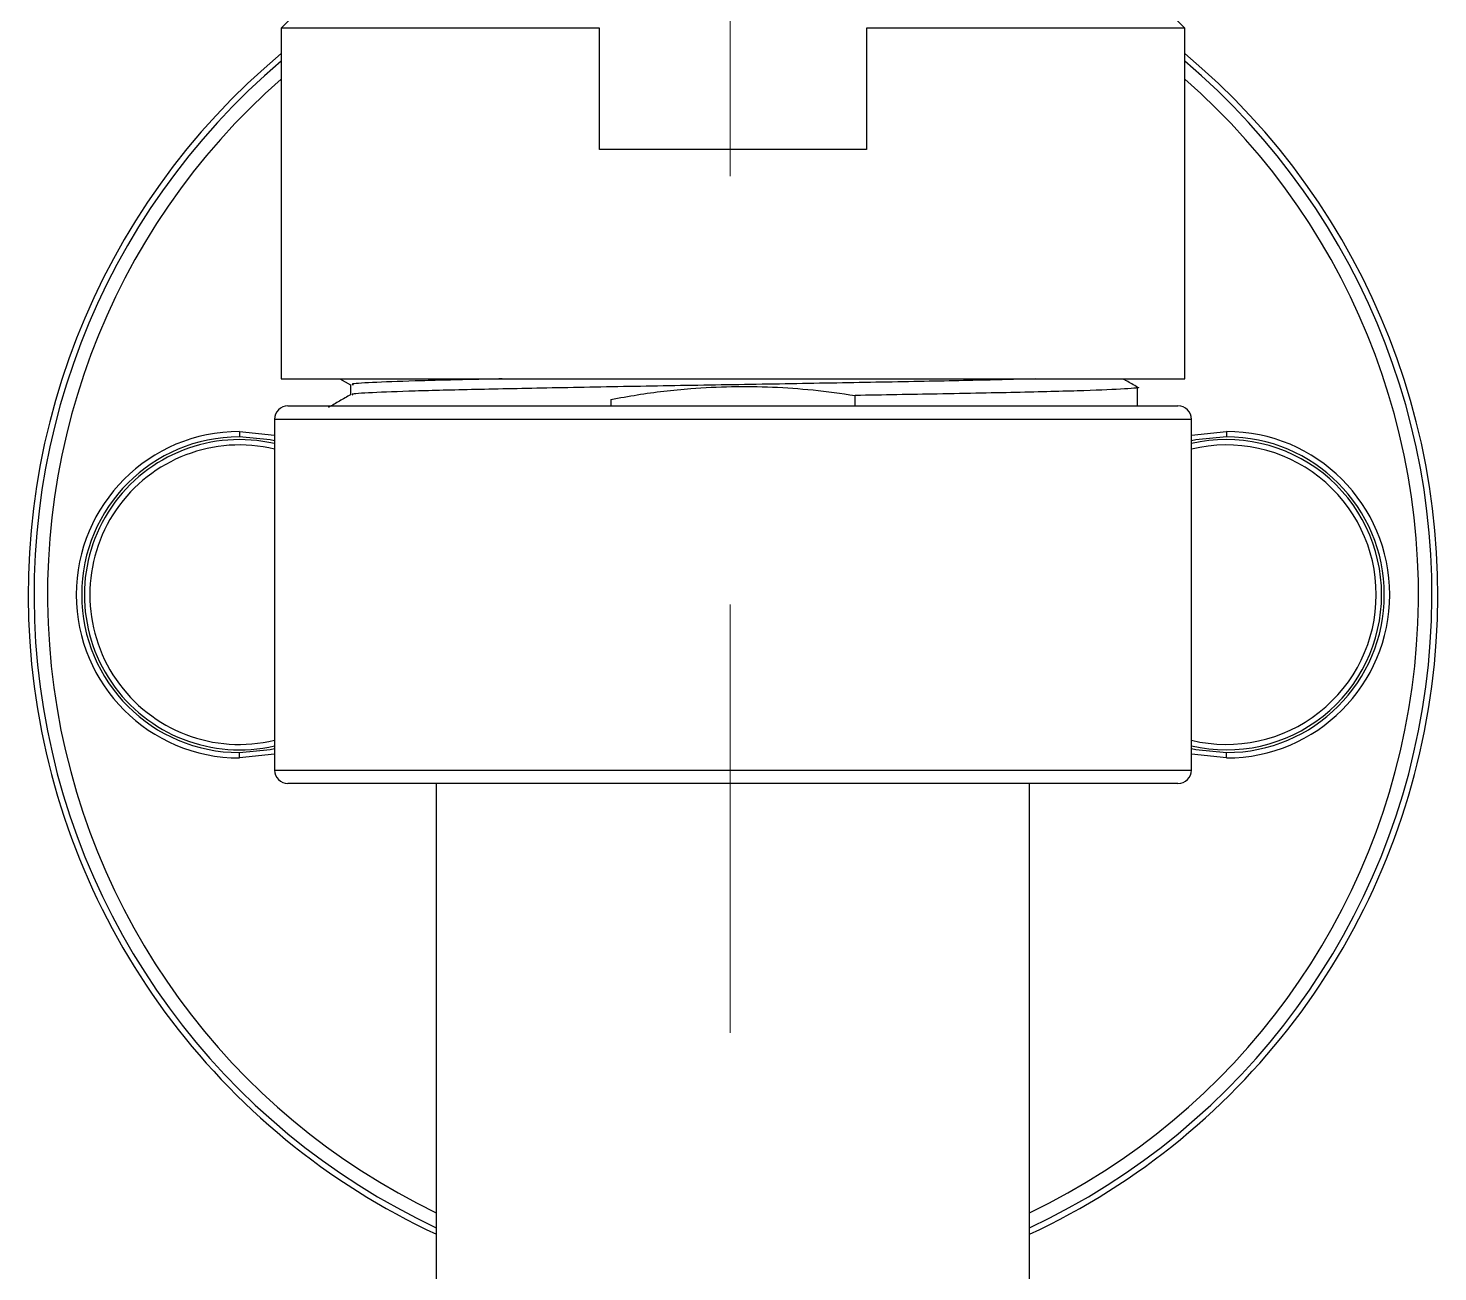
# Model space of a CAD drawing. Extents: x -2463 to 697, y 0 to 2315.
# Drawn here: x -1715.3 to -1663, y 1285.1 to 1331.2 of the extents above; entities that cross this region are included whole.
import ezdxf

# ---------------------------------------------------------------- set-up
doc = ezdxf.new("R2010")
doc.units = 0
doc.header["$LTSCALE"] = 10
doc.header["$MEASUREMENT"] = 0
doc.linetypes.add('CENTER2', pattern=[28.575, 19.05, -3.175, 3.175, -3.175])
doc.layers.get('0').update_dxf_attribs({"linetype": 'CONTINUOUS'})
doc.layers.add('Cneter', color=1, linetype='CENTER2', lineweight=13)

msp = doc.modelspace()

# ---------------------------------------------------------------- linework, layer by layer
at = {"color": 7, "linetype": 'Continuous', "lineweight": 25}
for p, q in [((-1704.374, 1332.713), (-1705.874, 1331.213)), ((-1672.374, 1331.213), (-1673.874, 1332.713)), ((-1705.874, 1331.213), (-1705.874, 1318.213)), ((-1694.08, 1331.213), (-1705.874, 1331.213)), ((-1694.08, 1326.713), (-1694.08, 1331.213)), ((-1684.168, 1331.213), (-1684.168, 1326.713)), ((-1672.374, 1331.213), (-1684.168, 1331.213)), ((-1672.374, 1318.213), (-1672.374, 1331.213)), ((-1684.168, 1326.713), (-1694.08, 1326.713)), ((-1705.874, 1318.213), (-1689.124, 1318.213)), ((-1703.696, 1318.213), (-1703.312, 1317.991)), ((-1689.124, 1318.213), (-1672.374, 1318.213)), ((-1674.124, 1317.213), (-1674.124, 1317.901)), ((-1705.624, 1317.213), (-1689.124, 1317.213)), ((-1693.653, 1317.453), (-1693.653, 1317.213)), ((-1689.124, 1317.213), (-1672.624, 1317.213)), ((-1684.595, 1317.213), (-1684.595, 1317.599)), ((-1706.124, 1316.713), (-1706.124, 1303.713)), ((-1672.124, 1303.713), (-1672.124, 1316.713)), ((-1707.424, 1316.263), (-1707.424, 1316.063)), ((-1670.824, 1316.263), (-1670.824, 1316.063)), ((-1707.424, 1304.163), (-1707.424, 1304.363)), ((-1670.824, 1304.163), (-1670.824, 1304.363)), ((-1672.624, 1303.213), (-1705.624, 1303.213)), ((-1700.124, 1303.213), (-1700.124, 1038.023)), ((-1678.124, 1213.968), (-1678.124, 1303.213))]:
    msp.add_line(p, q, dxfattribs=at)
at = {"color": 8, "linetype": 'Continuous', "lineweight": 25}
for p, q in [((-1689.124, 1316.713), (-1706.124, 1316.713)), ((-1672.124, 1316.713), (-1689.124, 1316.713)), ((-1707.424, 1316.263), (-1706.124, 1316.122)), ((-1672.124, 1316.122), (-1670.824, 1316.263)), ((-1706.124, 1304.305), (-1707.424, 1304.163)), ((-1670.824, 1304.163), (-1672.124, 1304.305)), ((-1706.124, 1303.713), (-1672.124, 1303.713))]:
    msp.add_line(p, q, dxfattribs=at)
at = {"color": 7, "linetype": 'Continuous', "lineweight": 25, "flags": 128}
for points in [[(-1706.124, 1315.917), (-1706.283, 1315.951), (-1707.424, 1316.063)], [(-1670.824, 1316.063), (-1671.965, 1315.951), (-1672.124, 1315.917)], [(-1707.424, 1304.363), (-1706.283, 1304.476), (-1706.124, 1304.51)], [(-1672.124, 1304.51), (-1671.965, 1304.476), (-1670.824, 1304.363)]]:
    msp.add_lwpolyline(points, dxfattribs=at)
at = {"color": 7, "linetype": 'Continuous', "lineweight": 25}
for centre, radius, start, end in [((-1689.124, 1310.213), 26.133, 129.8622, 245.1074), ((-1689.124, 1310.213), 26.133, 294.8926, 50.1378), ((-1705.624, 1316.713), 0.5, 90, 180), ((-1672.624, 1316.713), 0.5, 0, 90), ((-1707.424, 1310.213), 6.05, 90, 270), ((-1670.824, 1310.213), 6.05, 270, 90), ((-1707.424, 1310.213), 5.85, 90, 180), ((-1707.424, 1310.213), 5.75, 76.9332, 283.0668), ((-1670.824, 1310.213), 5.75, 0, 103.0668), ((-1670.824, 1310.213), 5.85, 0, 90), ((-1707.424, 1310.213), 5.85, 180, 270), ((-1670.824, 1310.213), 5.75, 256.9332, 0), ((-1670.824, 1310.213), 5.85, 270, 0), ((-1705.624, 1303.713), 0.5, 180, 270), ((-1672.624, 1303.713), 0.5, 270, 0)]:
    msp.add_arc(centre, radius, start, end, dxfattribs=at)
at = {"color": 8, "linetype": 'Continuous', "lineweight": 25}
for centre, radius, start, end in [((-1689.124, 1310.213), 25.917, 130.263, 244.8851), ((-1689.124, 1310.213), 25.917, 295.1149, 49.737), ((-1689.124, 1310.213), 25.417, 131.2239, 244.356), ((-1689.124, 1310.213), 25.417, 295.644, 48.7761), ((-1707.424, 1310.213), 5.55, 76.4535, 283.5465), ((-1670.824, 1310.213), 5.55, 0, 103.5465), ((-1670.824, 1310.213), 5.55, 256.4535, 0)]:
    msp.add_arc(centre, radius, start, end, dxfattribs=at)
at = {"color": 7, "linetype": 'Continuous', "lineweight": 25}
for points, knots in [([(-1697.68, 1318.213), (-1698.015, 1318.207), (-1699.305, 1318.18), (-1701.029, 1318.137), (-1702.594, 1318.076), (-1703.326, 1318.028), (-1703.237, 1318.002), (-1703.213, 1317.994)], [0, 0, 0, 0, 0.092858, 0.356764, 0.626608, 0.894804, 1, 1, 1, 1]), ([(-1677.908, 1318.213), (-1678.441, 1318.199), (-1679.694, 1318.166), (-1682.382, 1318.113), (-1685.644, 1318.052), (-1689.129, 1317.995), (-1692.607, 1317.937), (-1695.888, 1317.876), (-1698.749, 1317.818), (-1701.052, 1317.762), (-1702.581, 1317.701), (-1703.309, 1317.655), (-1703.238, 1317.631), (-1703.223, 1317.626)], [0, 0, 0, 0, 0.073777, 0.173436, 0.274309, 0.373363, 0.472424, 0.573298, 0.67295, 0.771485, 0.872237, 0.972374, 1, 1, 1, 1]), ([(-1674.129, 1317.907), (-1674.264, 1317.985), (-1674.441, 1318.087), (-1674.618, 1318.189), (-1674.66, 1318.213)], [0, 0, 0, 0, 0.763112, 1, 1, 1, 1]), ([(-1703.312, 1317.995), (-1703.312, 1317.932), (-1703.312, 1317.808), (-1703.312, 1317.684), (-1703.312, 1317.623)], [0, 0, 0, 0, 0.505965, 1, 1, 1, 1]), ([(-1693.653, 1317.453), (-1693.326, 1317.512), (-1692.345, 1317.688), (-1690.349, 1317.922), (-1688.166, 1317.961), (-1686.131, 1317.818), (-1685.115, 1317.673), (-1684.595, 1317.599)], [0, 0, 0, 0, 0.109425, 0.328392, 0.66169, 0.827043, 1, 1, 1, 1]), ([(-1674.17, 1317.907), (-1674.153, 1317.905), (-1673.951, 1317.883), (-1674.52, 1317.841), (-1675.933, 1317.775), (-1678.36, 1317.714), (-1681.302, 1317.656), (-1683.555, 1317.617), (-1684.595, 1317.599)], [0, 0, 0, 0, 0.01769, 0.219163, 0.424242, 0.62593, 0.827401, 1, 1, 1, 1]), ([(-1703.306, 1317.626), (-1703.442, 1317.548), (-1703.713, 1317.391), (-1703.984, 1317.235), (-1704.118, 1317.157)], [0, 0, 0, 0, 0.501538, 1, 1, 1, 1])]:
    msp.add_open_spline(points, degree=3, knots=knots, dxfattribs=at)
at = {"layer": 'Cneter', "lineweight": 5, "ltscale": 0.5}
msp.add_line((-1689.224, 468.474), (-1689.224, 1518.389), dxfattribs=at)

doc.saveas('drawing.dxf')
